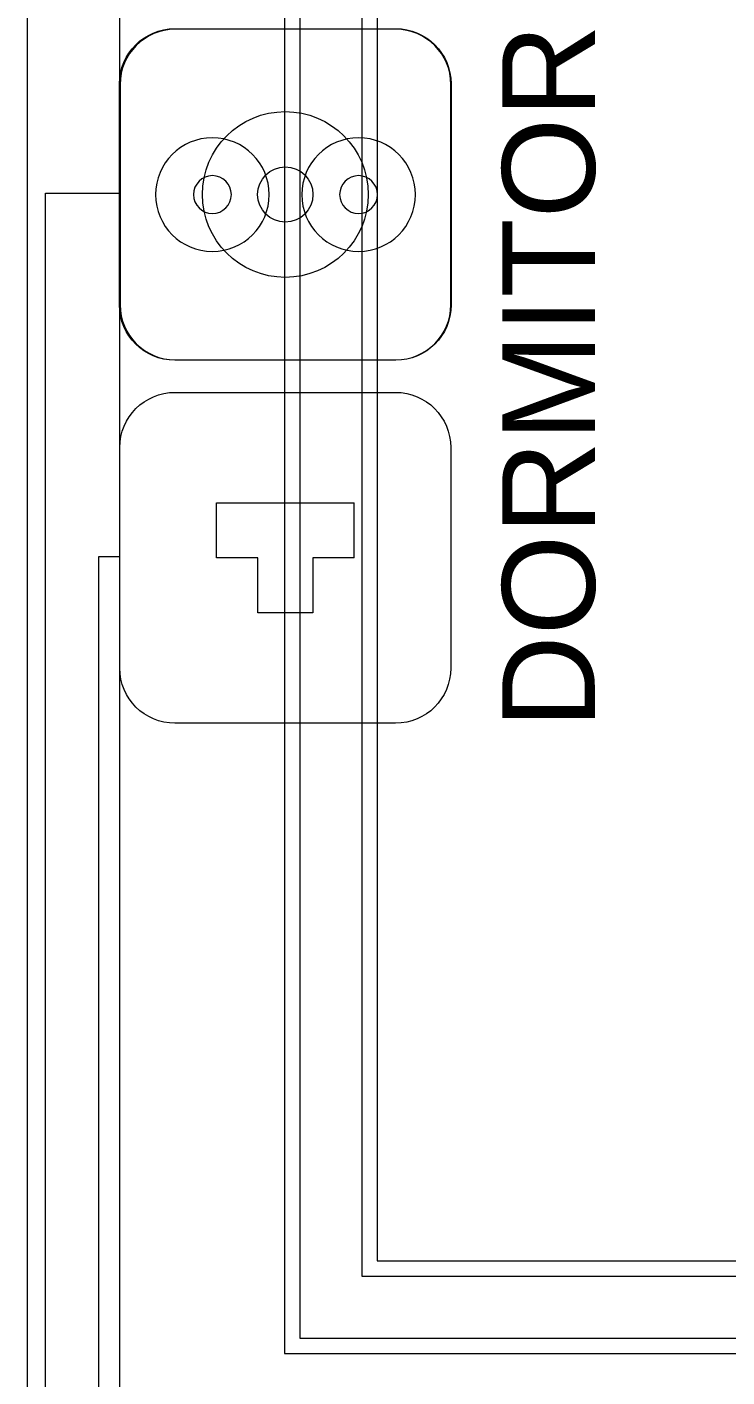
# Model space of a CAD drawing. Header units: metres. Extents: x -2 to 3328848, y -2 to 2725060.
# Drawn here: x 1662911.1 to 1662922.43, y 1363933.81 to 1363955.66 of the extents above; entities that cross this region are included whole.
import ezdxf

# ---------------------------------------------------------------- set-up
doc = ezdxf.new("R2010")
doc.units = ezdxf.units.M
doc.layers.get('0').update_dxf_attribs({"color": 253, "lineweight": 0})
for name, color, linetype, lineweight in [('arboles', 253, 'Continuous', 0), ('ICT_TOMAS', 1, 'Continuous', 0), ('muebles', 253, 'Continuous', 0)]:
    doc.layers.add(name, color=color, linetype=linetype, lineweight=lineweight)
doc.styles.get("Standard").update_dxf_attribs({"font": 'arial.ttf'})

# ---------------------------------------------------------------- blocks, each defined once
blk = doc.blocks.new('CAMASSENC-1MESITA')
at = {"layer": 'muebles'}
for p, q in [((3.325903474656741, -2.775599132307519), (3.325903474656798, -0.3017382995510047)), ((3.300903474656792, -2.75059913230757), (3.300903474657048, -0.3274432134549841)), ((3.200903474656769, -2.650599132307519), (3.200903474656911, -0.4267382995510047)), ((3.175903474656792, -2.625599132307542), (3.175903474656849, -0.4517382995510104)), ((0.1499999999999773, -2.625599132307514), (3.175903474656764, -2.62559913230757)), ((0.1249999999999432, -2.650599132307462), (3.200903474656769, -2.650599132307519)), ((0.02499999999997726, -2.750599132307485), (3.300903474656792, -2.75059913230757)), ((-5.684341886080801e-14, -2.775599132307462), (3.325903474656769, -2.775599132307548))]:
    blk.add_line(p, q, dxfattribs=at)
blk = doc.blocks.new('Toma TLCA')
blk.add_lwpolyline([(-0.1000000000000085, 0.1499999999999204), (0.09999999999999432, 0.1499999999999773, -0.4142135623731283), (0.1499999999999986, 0.0999999999999659), (0.1499999999999986, -0.0999999999999659, -0.414213562373095), (0.1000000000000014, -0.1500000000000341), (-0.1000000000000085, -0.1500000000000341, -0.414213562373095), (-0.1500000000000057, -0.1000000000000227), (-0.1500000000000057, 0.0999999999999659, -0.414213562373095)], format="xyb", close=True)
for radius in [0.07500000000004547, 0.02500000000003411]:
    blk.add_circle((0, 0), radius)
blk = doc.blocks.new('Toma TFN')
for p, q in [((-0.0625, 0.04999999999995453), (-0.05000000000000426, 0.04999999999995453)), ((-0.0625000000000071, 0), (-0.0625000000000071, 0.04999999999995453)), ((-0.05000000000000426, 0.04999999999995453), (0.04999999999999716, 0.04999999999995453)), ((0.04999999999999716, 0.04999999999995453), (0.0625, 0.04999999999995453)), ((0.06249999999999289, 0), (0.06249999999999289, 0.04999999999995453)), ((-0.05000000000000426, 0), (-0.0625, 5.684341886080801e-14)), ((-0.02499999999999858, 0), (-0.05000000000000426, 0)), ((-0.02499999999999858, -0.05000000000001137), (-0.02499999999999858, 0)), ((0.02499999999999858, 0), (0.02499999999999858, -0.05000000000001137)), ((0.04999999999999716, 0), (0.02499999999999858, 0)), ((0.0625, 5.684341886080801e-14), (0.04999999999999716, 0)), ((0.04999999999999716, 0), (0.04999999999999716, 0)), ((0.02499999999999858, -0.05000000000001137), (-0.02499999999999858, -0.05000000000001137))]:
    blk.add_line(p, q)
blk.add_lwpolyline([(-0.1000000000000085, 0.1499999999999204), (0.09999999999999432, 0.1499999999999773, -0.4142135623731283), (0.1499999999999986, 0.0999999999999659), (0.1499999999999986, -0.0999999999999659, -0.414213562373095), (0.1000000000000014, -0.1500000000000341), (-0.1000000000000085, -0.1500000000000341, -0.414213562373095), (-0.1500000000000057, -0.1000000000000227), (-0.1500000000000057, 0.0999999999999659, -0.414213562373095)], format="xyb", close=True)
blk = doc.blocks.new('TOMA TV')
blk.add_lwpolyline([(-0.1000000000000085, 0.1499999999999204), (0.09999999999999432, 0.1499999999999773, -0.4142135623731283), (0.1499999999999986, 0.0999999999999659), (0.1499999999999986, -0.0999999999999659, -0.414213562373095), (0.1000000000000014, -0.1500000000000341), (-0.1000000000000085, -0.1500000000000341, -0.414213562373095), (-0.1500000000000057, -0.1000000000000227), (-0.1500000000000057, 0.0999999999999659, -0.414213562373095)], format="xyb", close=True)
for centre, radius in [((-0.0663150679774205, -1.420738526825005e-14), 0.05153002220894185), ((0.06631506797741339, -1.421432416215396e-14), 0.05153002220894185), ((-0.0663150679774205, -1.420738526825005e-14), 0.0171766740696603), ((0.06631506797741339, -1.421432416215396e-14), 0.0171766740696603)]:
    blk.add_circle(centre, radius)

msp = doc.modelspace()

# ---------------------------------------------------------------- linework, layer by layer
at = {"ltscale": 0.02}
for p, q in [((1662911.097852579, 1363972.702078551), (1662911.097852579, 1363928.816065265)), ((1662912.597852581, 1363972.702078551), (1662912.597852581, 1363927.316065267))]:
    msp.add_line(p, q, dxfattribs=at)
at = {"layer": 'ICT_TOMAS'}
for points in [[(1662935.465421694, 1363875.266687876), (1662935.465421694, 1363917.123664348), (1662911.395691245, 1363917.123664348), (1662911.395691245, 1363952.971142662), (1662912.606221151, 1363952.971142662)], [(1662936.465421694, 1363875.266687876), (1662936.465421694, 1363917.756786048), (1662912.262837275, 1363917.756786048), (1662912.262837275, 1363947.088572284), (1662912.597852581, 1363947.088572284)]]:
    msp.add_lwpolyline(points, dxfattribs=at)

# ---------------------------------------------------------------- block references
at = {"layer": 'arboles', "xscale": 10, "yscale": 10, "zscale": 10, "rotation": 269.9999999999999}
msp.add_blockref('CAMASSENC-1MESITA', (1662943.022022172, 1363967.44607855), dxfattribs=at)
at = {"layer": 'ICT_TOMAS'}
for name, p, xscale, yscale, zscale in [('Toma TLCA', (1662915.27913777, 1363952.952149182), 17.89383141784819, 17.89383141784819, 17.89383141784819), ('Toma TFN', (1662915.27913777, 1363947.069578803), 17.85663777392733, 17.85663777392733, 17.85663777392733)]:
    msp.add_blockref(name, p, dxfattribs=dict(at, xscale=xscale, yscale=yscale, zscale=zscale))
at = {"layer": 'ICT_TOMAS', "xscale": -17.84178858404148, "yscale": 17.84178858404148, "zscale": 17.84178858404148, "rotation": 180}
msp.add_blockref('TOMA TV', (1662915.282489439, 1363952.950356977), dxfattribs=at)

# ---------------------------------------------------------------- texts
at = {"linetype": 'Continuous', "insert": (1662918.790175498, 1363944.302064032), "char_height": 1.5, "attachment_point": 1, "rotation": 90}
msp.add_mtext_dynamic_manual_height_columns('DORMITORIO 2', width=45.32035914068729, gutter_width=125, heights=[0], dxfattribs=at)

doc.saveas('drawing.dxf')
